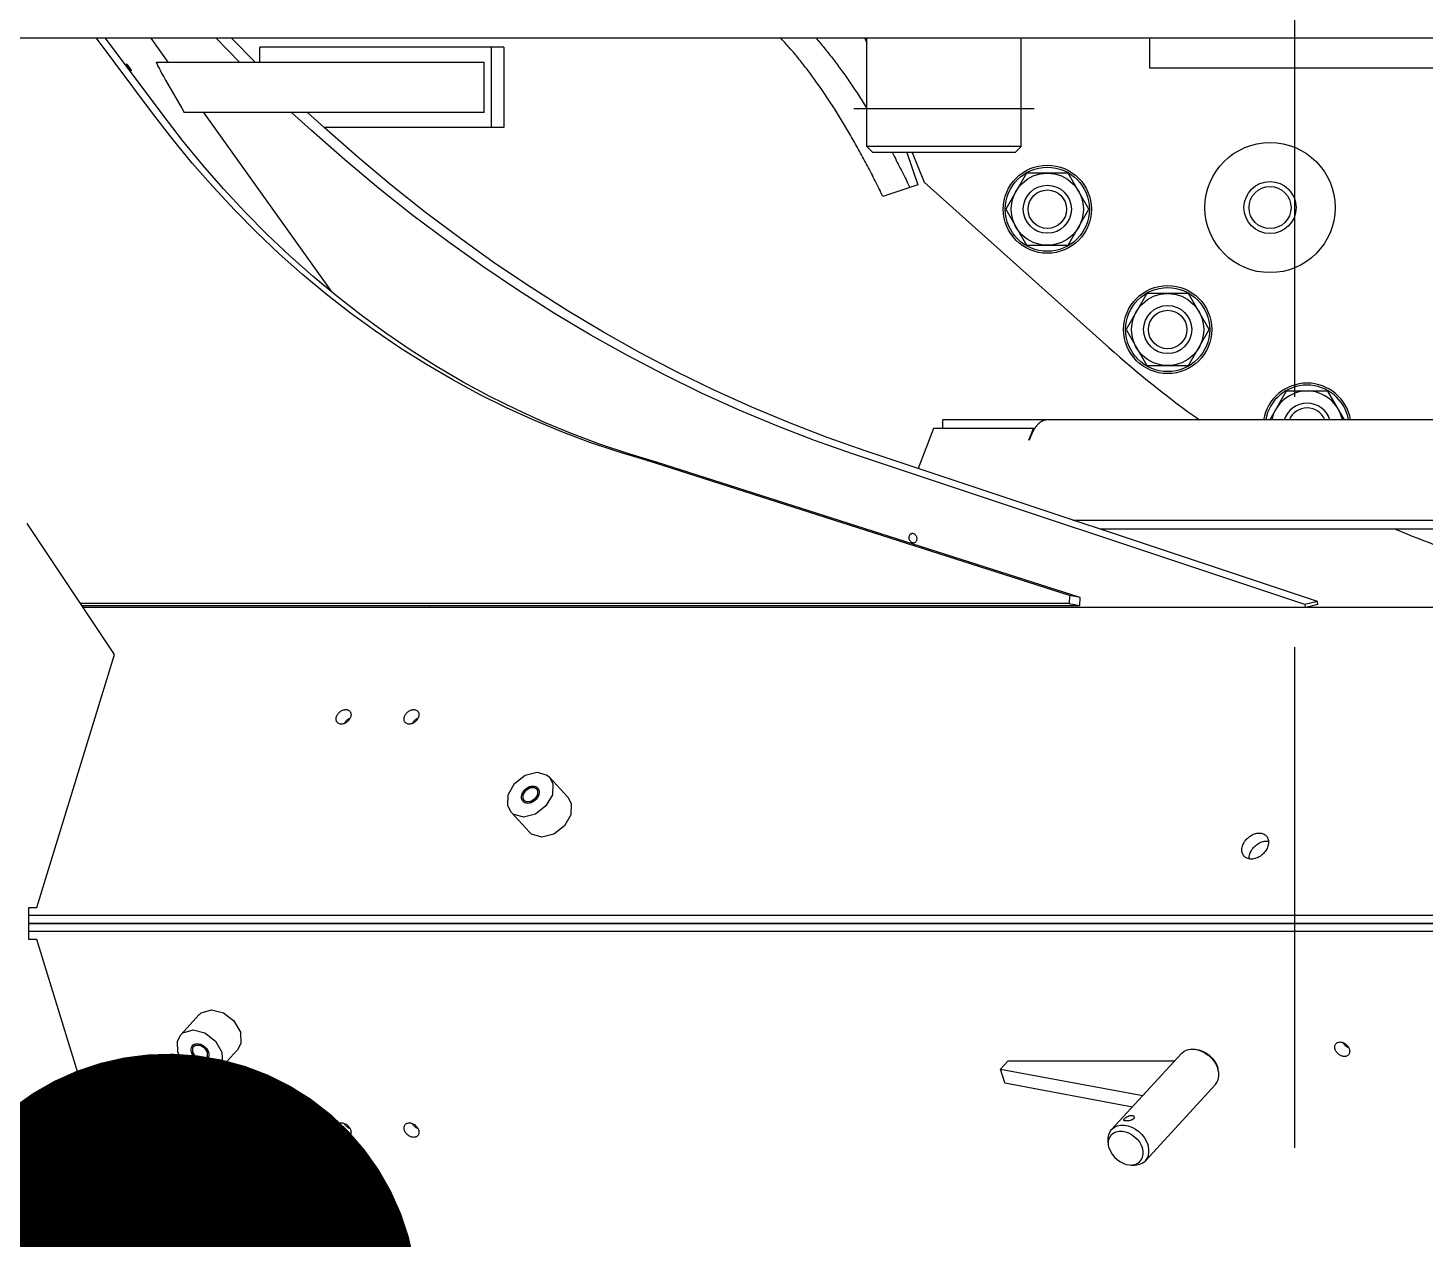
# Model space of a CAD drawing. Extents: x 1551 to 113148, y -1700 to 77018.
# Drawn here: x 13203 to 13900, y 22178 to 22783 of the extents above; entities that cross this region are included whole.
import ezdxf

# ---------------------------------------------------------------- set-up
doc = ezdxf.new("R2010")
doc.units = 0
doc.header["$LTSCALE"] = 500
doc.header["$MEASUREMENT"] = 0
doc.linetypes.add('CENTER', pattern=[3, 2.5, -0.25, 0, -0.25])
doc.linetypes.add('DASHED', pattern=[0.75, 0.5, -0.25])
doc.layers.get('0').update_dxf_attribs({"linetype": 'CONTINUOUS'})
doc.layers.add('M1CO1', color=1, linetype='CONTINUOUS')
doc.layers.add('SAFECO1', color=1, linetype='CONTINUOUS')
doc.styles.add('ROMANS', font='romans', dxfattribs={"height": 100})
doc.dimstyles.get("Standard").update_dxf_attribs({"dimtxt": 2, "dimasz": 2.5, "dimexe": 1, "dimexo": 1, "dimgap": 1, "dimtad": 1, "dimdsep": 46, "dimtxsty": 'ROMANS', "dimcen": 0, "dimclrd": 1, "dimclre": 1, "dimclrt": 2, "dimadec": 0, "dimazin": 0, "dimtfac": 1, "dimtmove": 2, "dimatfit": 3, "dimfxl": 1, "dimtvp": 100, "dimtolj": 1, "dimarcsym": 0})

# ---------------------------------------------------------------- blocks, each defined once
blk = doc.blocks.new('platform_top')
at = {"linetype": 'Continuous'}
for p, q in [((-9155.3, 3698.84), (-9114.13, 3564.68)), ((-9660.36, 3677.29), (-9662.19, 3677.29)), ((-9667.62, 3675.11), (-9702.5, 3637.11)), ((-9649.12, 3666.98), (-9648.96, 3665.15)), ((-9650.67, 3659.56), (-9685.55, 3621.56)), ((-9597.32, 3636.3), (-9661.11, 3648.19)), ((-9595.2, 3629.37), (-9666.23, 3642.61)), ((-9597.32, 3636.3), (-9595.2, 3629.37)), ((-9704.21, 3631.52), (-9704.17, 3631.16)), ((-9704.21, 3631.52), (-9704.16, 3630.91)), ((-9704.17, 3631.16), (-9703.78, 3629.33)), ((-9704.16, 3630.91), (-9704.12, 3630.57)), ((-9704.12, 3630.57), (-9703.75, 3628.83)), ((-9703.05, 3627.5), (-9703.78, 3629.33)), ((-9598.87, 3625.37), (-9595.2, 3629.37)), ((-9205.08, 3629.78), (-9214.26, 3619.78)), ((-9682.05, 3625.37), (-9598.87, 3625.37)), ((-9690.98, 3619.37), (-9691.59, 3619.37)), ((-9185.93, 3612.2), (-9195.1, 3602.2)), ((-9114.13, 3564.68), (-9110.08, 3564.68)), ((-9110.08, 3564.68), (-9110.08, 3548.68)), ((-9933.07, 3560.68), (-9110.08, 3560.68)), ((-10109.22, 3556.68), (-9110.08, 3556.68)), ((-9110.08, 3556.68), (-10109.22, 3556.68)), ((-9933.07, 3552.68), (-9110.08, 3552.68)), ((-9114.13, 3548.68), (-9152.9, 3422.31)), ((-9110.08, 3548.68), (-9114.13, 3548.68)), ((-9350.87, 3501.15), (-9360.05, 3511.15)), ((-9370.03, 3483.57), (-9379.2, 3493.57)), ((-9152.9, 3422.31), (-9109.2, 3356.88)), ((-9137.12, 3398.68), (-9977.22, 3398.68)), ((-9753.59, 3397.46), (-9748.3, 3398.68)), ((-9753.59, 3397.46), (-9753.45, 3395.98)), ((-9753.45, 3395.98), (-9747.14, 3397.43)), ((-9747.14, 3397.43), (-9747.25, 3398.68)), ((-9747.14, 3397.43), (-9521.4, 3322.13)), ((-9634.77, 3397.97), (-9634.99, 3393.99)), ((-9136.65, 3397.97), (-9634.77, 3397.97)), ((-9629.5, 3396.92), (-9634.77, 3397.97)), ((-9354.44, 3398.12), (-9354.64, 3397.97)), ((-9354.44, 3398.12), (-9332.49, 3398.15)), ((-9332.73, 3397.97), (-9332.49, 3398.15)), ((-9332.49, 3398.15), (-9332.35, 3397.97)), ((-9332.04, 3398.15), (-9332.28, 3397.97)), ((-9332.04, 3398.15), (-9310.02, 3398.18)), ((-9310.3, 3397.97), (-9310.02, 3398.18)), ((-9310.02, 3398.18), (-9309.87, 3397.97)), ((-9280.62, 3398.69), (-9295.09, 3398.69)), ((-9753.45, 3395.98), (-9527.71, 3320.69)), ((-9634.99, 3393.99), (-9629.72, 3392.94)), ((-9634.99, 3393.99), (-9424, 3326.51)), ((-9629.72, 3392.94), (-9629.5, 3396.92)), ((-9629.72, 3392.94), (-9418.73, 3325.46)), ((-9629.5, 3396.92), (-9135.95, 3396.92)), ((-9904.12, 3359.82), (-9645.03, 3359.82)), ((-9631.27, 3355.23), (-9903.78, 3355.23)), ((-9561.84, 3309.49), (-9554.11, 3329.49)), ((-9418.73, 3325.46), (-9424, 3326.51)), ((-9609.34, 3315.4), (-9611.62, 3309.49)), ((-9610.56, 3312.88), (-9609.59, 3315.4)), ((-9609.59, 3315.4), (-9609.34, 3315.4)), ((-9611.98, 3309.94), (-9611.62, 3309.49)), ((-9611.62, 3309.49), (-9561.84, 3309.49)), ((-9566.38, 3309.49), (-9566.38, 3305.2)), ((-9900.05, 3305.2), (-9566.38, 3305.2)), ((-9766.96, 3305.2), (-9758.68, 3290.86)), ((-9737.9, 3290.86), (-9729.62, 3305.2)), ((-9616.16, 3305.8), (-9616.16, 3305.2)), ((-9758.68, 3290.86), (-9737.9, 3290.86)), ((-9689.08, 3278.12), (-9699.47, 3260.12)), ((-9668.29, 3278.12), (-9689.08, 3278.12)), ((-9657.9, 3260.12), (-9668.29, 3278.12)), ((-9557.17, 3186.46), (-9649.29, 3269.04)), ((-9699.47, 3260.12), (-9689.08, 3242.12)), ((-9668.29, 3242.12), (-9657.9, 3260.12)), ((-9689.08, 3242.12), (-9668.29, 3242.12)), ((-9197.32, 3151.68), (-9261.37, 3241.45)), ((-9628.99, 3218.04), (-9639.38, 3200.04)), ((-9608.2, 3218.04), (-9628.99, 3218.04)), ((-9597.81, 3200.04), (-9608.2, 3218.04)), ((-9639.38, 3200.04), (-9628.99, 3182.04)), ((-9608.2, 3182.04), (-9597.81, 3200.04)), ((-9553.94, 3187.83), (-9536.49, 3193.69)), ((-9548.52, 3171.68), (-9553.94, 3187.83)), ((-9628.99, 3182.04), (-9608.2, 3182.04)), ((-9551.05, 3171.68), (-9557.17, 3186.46)), ((-9605.5, 3168.68), (-9602.5, 3171.68)), ((-9605.5, 3168.68), (-9605.5, 3114.68)), ((-9605.5, 3168.68), (-9528.5, 3168.68)), ((-9602.5, 3171.68), (-9531.5, 3171.68)), ((-9528.5, 3168.68), (-9531.5, 3171.68)), ((-9528.5, 3168.68), (-9528.5, 3114.68)), ((-9347.31, 3159.18), (-9257.32, 3159.18)), ((-9347.31, 3119.18), (-9347.31, 3159.18)), ((-9340.93, 3119.18), (-9340.93, 3159.18)), ((-9177.11, 3153.07), (-9148.38, 3114.68)), ((-9522, 3149.68), (-9611.96, 3149.68)), ((-9337.35, 3151.68), (-9187.64, 3151.68)), ((-9337.35, 3151.68), (-9337.35, 3126.68)), ((-9171.84, 3152.03), (-9143.9, 3114.68)), ((-10502, 3129.68), (-9669.85, 3129.68)), ((-9669.85, 3129.68), (-9669.85, 3114.68)), ((-9173.77, 3126.68), (-9337.35, 3126.68)), ((-9225.4, 3126.68), (-9225.4, 3119.18)), ((-9223.09, 3126.68), (-9211.29, 3114.68)), ((-9215.35, 3126.68), (-9203.55, 3114.68)), ((-9170.93, 3114.68), (-9179.49, 3126.68)), ((-9173.77, 3126.73), (-9173.77, 3126.68)), ((-9347.31, 3119.18), (-9225.4, 3119.18)), ((-10512, 3114.68), (-8205.31, 3114.68)), ((-9527.48, 3114.68), (-9528.5, 3117.15))]:
    blk.add_line(p, q, dxfattribs=at)
for points in [[(-9169.06, 3713.81), (-9163.63, 3712), (-9158.85, 3706.81), (-9155.3, 3698.84)], [(-9662.19, 3677.29), (-9663.08, 3677.25), (-9664.75, 3676.91), (-9666.22, 3676.25), (-9667.46, 3675.28), (-9667.62, 3675.11)], [(-9660.36, 3677.29), (-9661.11, 3677.26), (-9662.53, 3676.97), (-9663.78, 3676.4), (-9664.83, 3675.58), (-9665.64, 3674.53), (-9666.18, 3673.29), (-9666.43, 3671.89), (-9666.39, 3670.39), (-9666.05, 3668.83)], [(-9649.49, 3668.83), (-9650.1, 3670.39), (-9650.98, 3671.89), (-9652.09, 3673.29), (-9653.39, 3674.53), (-9654.84, 3675.58), (-9656.39, 3676.4), (-9657.99, 3676.97), (-9659.58, 3677.26), (-9660.36, 3677.29)], [(-9667.62, 3675.11), (-9668.41, 3674.04), (-9669.04, 3672.58), (-9669.34, 3670.93), (-9669.29, 3669.16), (-9668.9, 3667.33)], [(-9650.67, 3659.56), (-9650.84, 3659.38), (-9652.07, 3658.42), (-9653.55, 3657.75), (-9655.21, 3657.42), (-9657.01, 3657.42), (-9658.89, 3657.75), (-9660.77, 3658.42), (-9662.59, 3659.38), (-9664.3, 3660.62), (-9665.83, 3662.09), (-9667.14, 3663.73), (-9668.17, 3665.5), (-9668.9, 3667.33)], [(-9649.12, 3666.98), (-9649.11, 3665.78), (-9649.36, 3664.38), (-9649.9, 3663.13), (-9650.71, 3662.08), (-9651.76, 3661.26), (-9653.01, 3660.7), (-9654.43, 3660.41), (-9655.96, 3660.41), (-9657.55, 3660.7), (-9659.15, 3661.26), (-9660.7, 3662.08), (-9662.15, 3663.13), (-9663.45, 3664.38), (-9664.56, 3665.78), (-9665.44, 3667.28), (-9666.05, 3668.83)], [(-9648.96, 3665.15), (-9648.95, 3663.73), (-9649.25, 3662.09), (-9649.89, 3660.62), (-9650.67, 3659.56)], [(-9649.49, 3668.83), (-9649.15, 3667.28), (-9649.12, 3666.98)], [(-9298.41, 3656.7), (-9298.68, 3656.53), (-9298.97, 3656.39), (-9299.29, 3656.3), (-9299.63, 3656.23), (-9299.98, 3656.21), (-9300.34, 3656.22), (-9300.71, 3656.27), (-9301.09, 3656.36), (-9301.46, 3656.48), (-9301.84, 3656.64), (-9302.21, 3656.83), (-9302.56, 3657.04), (-9302.9, 3657.29), (-9303.22, 3657.57), (-9303.53, 3657.87), (-9303.8, 3658.18), (-9304.05, 3658.52), (-9304.27, 3658.87), (-9304.46, 3659.23), (-9304.61, 3659.59), (-9304.73, 3659.96), (-9304.82, 3660.33), (-9304.86, 3660.69), (-9304.87, 3661.04), (-9304.83, 3661.38), (-9304.76, 3661.7), (-9304.66, 3662.01), (-9304.51, 3662.29), (-9304.33, 3662.55), (-9304.23, 3662.67)], [(-9304.23, 3662.67), (-9304.12, 3662.78), (-9303.88, 3662.98)], [(-9303.88, 3662.98), (-9303.62, 3663.14), (-9303.32, 3663.28), (-9303, 3663.38), (-9302.67, 3663.44), (-9302.32, 3663.46), (-9301.95, 3663.45), (-9301.58, 3663.4), (-9301.21, 3663.31), (-9300.83, 3663.19), (-9300.45, 3663.04), (-9300.09, 3662.85), (-9299.73, 3662.63), (-9299.39, 3662.38), (-9299.07, 3662.1), (-9298.77, 3661.81), (-9298.49, 3661.49), (-9298.24, 3661.15), (-9298.02, 3660.8), (-9297.83, 3660.44), (-9297.68, 3660.08), (-9297.56, 3659.71), (-9297.48, 3659.35), (-9297.43, 3658.99), (-9297.43, 3658.64), (-9297.46, 3658.29), (-9297.53, 3657.97), (-9297.64, 3657.66), (-9297.78, 3657.38), (-9297.96, 3657.12), (-9298.06, 3657)], [(-9264.49, 3656.7), (-9264.76, 3656.53), (-9265.05, 3656.39), (-9265.37, 3656.3), (-9265.7, 3656.23), (-9266.05, 3656.21), (-9266.42, 3656.22), (-9266.79, 3656.27), (-9267.17, 3656.36), (-9267.54, 3656.48), (-9267.92, 3656.64), (-9268.28, 3656.83), (-9268.64, 3657.04), (-9268.98, 3657.29), (-9269.3, 3657.57), (-9269.6, 3657.87), (-9269.88, 3658.18), (-9270.13, 3658.52), (-9270.35, 3658.87), (-9270.54, 3659.23), (-9270.69, 3659.59), (-9270.81, 3659.96), (-9270.89, 3660.33), (-9270.94, 3660.69), (-9270.94, 3661.04), (-9270.91, 3661.38), (-9270.84, 3661.7), (-9270.73, 3662.01), (-9270.59, 3662.29), (-9270.41, 3662.55), (-9270.31, 3662.67)], [(-9270.31, 3662.67), (-9270.2, 3662.78), (-9269.96, 3662.98)], [(-9269.96, 3662.98), (-9269.69, 3663.14), (-9269.4, 3663.28), (-9269.08, 3663.38), (-9268.75, 3663.44), (-9268.4, 3663.46), (-9268.03, 3663.45), (-9267.66, 3663.4), (-9267.28, 3663.31), (-9266.91, 3663.19), (-9266.53, 3663.04), (-9266.17, 3662.85), (-9265.81, 3662.63), (-9265.47, 3662.38), (-9265.15, 3662.1), (-9264.84, 3661.81), (-9264.57, 3661.49), (-9264.32, 3661.15), (-9264.1, 3660.8), (-9263.91, 3660.44), (-9263.76, 3660.08), (-9263.64, 3659.71), (-9263.56, 3659.35), (-9263.51, 3658.99), (-9263.51, 3658.64), (-9263.54, 3658.29), (-9263.61, 3657.97), (-9263.72, 3657.66), (-9263.86, 3657.38), (-9264.04, 3657.12), (-9264.14, 3657)], [(-9661.73, 3654.16), (-9661.42, 3654.43), (-9661, 3654.67), (-9660.52, 3654.87), (-9659.98, 3655.02), (-9659.41, 3655.13), (-9658.85, 3655.21), (-9658.3, 3655.24), (-9657.81, 3655.24), (-9657.4, 3655.21), (-9657.07, 3655.13), (-9656.85, 3655.02), (-9656.74, 3654.87)], [(-9304.43, 3659.16), (-9304.13, 3659.04), (-9303.76, 3658.85), (-9303.4, 3658.63), (-9303.06, 3658.38), (-9302.74, 3658.1), (-9302.44, 3657.81), (-9302.16, 3657.49), (-9301.91, 3657.15), (-9301.69, 3656.8), (-9301.54, 3656.51)], [(-9298.06, 3657), (-9298.17, 3656.89), (-9298.41, 3656.7)], [(-9270.51, 3659.16), (-9270.2, 3659.04), (-9269.84, 3658.85), (-9269.48, 3658.63), (-9269.14, 3658.38), (-9268.82, 3658.1), (-9268.52, 3657.81), (-9268.24, 3657.49), (-9267.99, 3657.15), (-9267.77, 3656.8), (-9267.61, 3656.51)], [(-9264.14, 3657), (-9264.25, 3656.89), (-9264.49, 3656.7)], [(-9662, 3653.26), (-9662.03, 3653.55), (-9661.94, 3653.86), (-9661.73, 3654.16)], [(-9657.07, 3654.16), (-9657.38, 3653.86), (-9657.77, 3653.56), (-9658.22, 3653.25), (-9658.72, 3652.98), (-9659.26, 3652.76), (-9659.8, 3652.59), (-9660.32, 3652.51), (-9660.81, 3652.51), (-9661.24, 3652.59), (-9661.59, 3652.75), (-9661.85, 3652.98), (-9662, 3653.26)], [(-9656.74, 3654.87), (-9656.74, 3654.67), (-9656.85, 3654.44), (-9657.07, 3654.16)], [(-9702.5, 3637.11), (-9703.29, 3636.04), (-9703.92, 3634.58), (-9704.22, 3632.93), (-9704.21, 3631.52)], [(-9691.59, 3619.37), (-9692.46, 3619.41), (-9694.24, 3619.73), (-9696.02, 3620.36), (-9697.76, 3621.28), (-9699.38, 3622.46), (-9700.84, 3623.85), (-9702.08, 3625.42), (-9703.06, 3627.09), (-9703.75, 3628.83)], [(-9690.98, 3619.37), (-9691.89, 3619.42), (-9693.76, 3619.75), (-9695.64, 3620.42), (-9697.47, 3621.38), (-9699.18, 3622.62), (-9700.71, 3624.09), (-9702.02, 3625.73), (-9703.05, 3627.5)], [(-9206.53, 3620.99), (-9206.77, 3626.62), (-9205.07, 3629.77)], [(-9205.07, 3629.77), (-9204, 3630.74), (-9198.95, 3632.25), (-9192.97, 3630.74), (-9187.68, 3626.62), (-9184.48, 3620.99)], [(-9763.09, 3616.34), (-9763.36, 3616.17), (-9763.65, 3616.04), (-9763.97, 3615.94), (-9764.31, 3615.88), (-9764.66, 3615.85), (-9765.02, 3615.87), (-9765.39, 3615.92), (-9765.77, 3616), (-9766.14, 3616.12), (-9766.52, 3616.28), (-9766.89, 3616.47), (-9767.24, 3616.69), (-9767.58, 3616.94), (-9767.9, 3617.21), (-9768.21, 3617.51), (-9768.48, 3617.83), (-9768.73, 3618.16), (-9768.95, 3618.51), (-9769.14, 3618.87), (-9769.29, 3619.23), (-9769.41, 3619.6), (-9769.5, 3619.97), (-9769.54, 3620.33), (-9769.55, 3620.68), (-9769.51, 3621.02), (-9769.44, 3621.35), (-9769.34, 3621.65), (-9769.19, 3621.93), (-9769.01, 3622.19), (-9768.91, 3622.31)], [(-9768.91, 3622.31), (-9768.8, 3622.42), (-9768.56, 3622.62)], [(-9768.56, 3622.62), (-9768.3, 3622.79), (-9768, 3622.92), (-9767.68, 3623.02), (-9767.35, 3623.08), (-9767, 3623.11), (-9766.63, 3623.09), (-9766.26, 3623.04), (-9765.89, 3622.96), (-9765.51, 3622.84), (-9765.13, 3622.68), (-9764.77, 3622.49), (-9764.41, 3622.27), (-9764.07, 3622.02), (-9763.75, 3621.75), (-9763.45, 3621.45), (-9763.17, 3621.13), (-9762.92, 3620.8), (-9762.7, 3620.45), (-9762.51, 3620.09), (-9762.36, 3619.73), (-9762.24, 3619.36), (-9762.16, 3618.99), (-9762.11, 3618.63), (-9762.11, 3618.28), (-9762.14, 3617.94), (-9762.21, 3617.61), (-9762.32, 3617.31), (-9762.46, 3617.03), (-9762.64, 3616.77), (-9762.74, 3616.65)], [(-9685.55, 3621.56), (-9685.72, 3621.38), (-9686.95, 3620.42), (-9688.43, 3619.75), (-9690.09, 3619.42), (-9690.98, 3619.37)], [(-9185.94, 3612.21), (-9187.01, 3611.24), (-9192.06, 3609.73), (-9198.03, 3611.24), (-9203.33, 3615.36), (-9206.53, 3620.99)], [(-9199.74, 3620.99), (-9199.92, 3621.83), (-9199.93, 3622.64), (-9199.77, 3623.39), (-9199.44, 3624.05), (-9198.96, 3624.59), (-9198.36, 3624.99), (-9197.64, 3625.24), (-9196.83, 3625.32), (-9195.98, 3625.24), (-9195.11, 3625), (-9194.26, 3624.6), (-9193.44, 3624.05), (-9192.72, 3623.4), (-9192.1, 3622.66), (-9191.61, 3621.85), (-9191.26, 3620.99)], [(-9191.26, 3620.99), (-9191.09, 3620.15), (-9191.08, 3619.34), (-9191.24, 3618.6), (-9191.57, 3617.93), (-9192.04, 3617.39), (-9192.65, 3616.99), (-9193.37, 3616.75), (-9194.18, 3616.66), (-9195.03, 3616.74), (-9195.89, 3616.99), (-9196.75, 3617.39), (-9197.56, 3617.93), (-9198.29, 3618.58), (-9198.91, 3619.33), (-9199.4, 3620.14), (-9199.74, 3620.99)], [(-9199.11, 3620.99), (-9199.08, 3623.16), (-9198.62, 3623.86)], [(-9192.38, 3618.13), (-9193.32, 3617.49), (-9195.55, 3617.49), (-9197.76, 3618.83), (-9199.11, 3620.99)], [(-9198.62, 3623.86), (-9197.69, 3624.49), (-9195.46, 3624.49), (-9193.25, 3623.16), (-9191.9, 3620.99)], [(-9191.9, 3620.99), (-9191.92, 3618.83), (-9192.38, 3618.13)], [(-9184.48, 3620.99), (-9184.23, 3615.36), (-9185.94, 3612.21)], [(-9769.11, 3618.81), (-9768.81, 3618.68), (-9768.44, 3618.49), (-9768.08, 3618.27), (-9767.74, 3618.02), (-9767.42, 3617.75), (-9767.12, 3617.45), (-9766.84, 3617.13), (-9766.59, 3616.8), (-9766.37, 3616.45), (-9766.22, 3616.15)], [(-9762.74, 3616.65), (-9762.85, 3616.54), (-9763.09, 3616.34)], [(-9215.71, 3610.99), (-9215.95, 3616.62), (-9214.25, 3619.77)], [(-9195.12, 3602.21), (-9196.19, 3601.24), (-9201.24, 3599.73), (-9207.21, 3601.24), (-9212.51, 3605.36), (-9215.71, 3610.99)], [(-9727.92, 3512.96), (-9728, 3513.06), (-9728.3, 3513.44), (-9728.54, 3513.86), (-9728.74, 3514.31), (-9728.89, 3514.79), (-9729, 3515.29), (-9729.05, 3515.82), (-9729.05, 3516.35), (-9729, 3516.9), (-9728.9, 3517.46), (-9728.75, 3518.03), (-9728.55, 3518.6), (-9728.31, 3519.16), (-9728.02, 3519.72), (-9727.69, 3520.25), (-9727.32, 3520.78), (-9726.91, 3521.28), (-9726.46, 3521.76), (-9725.99, 3522.21), (-9725.49, 3522.63), (-9724.96, 3523.01), (-9724.41, 3523.36), (-9723.85, 3523.66)], [(-9719.43, 3524.44), (-9719.41, 3524.26), (-9719.41, 3523.71), (-9719.45, 3523.16), (-9719.55, 3522.6), (-9719.7, 3522.03), (-9719.9, 3521.47), (-9720.14, 3520.91), (-9720.43, 3520.35), (-9720.77, 3519.81), (-9721.14, 3519.29), (-9721.55, 3518.79), (-9721.99, 3518.31), (-9722.47, 3517.86), (-9722.97, 3517.44), (-9723.5, 3517.06), (-9724.04, 3516.71), (-9724.6, 3516.41)], [(-9723.85, 3523.66), (-9723.28, 3523.92), (-9722.7, 3524.14), (-9722.12, 3524.31), (-9721.54, 3524.43), (-9720.96, 3524.5), (-9720.4, 3524.53), (-9719.86, 3524.5), (-9719.33, 3524.43), (-9718.83, 3524.31), (-9718.35, 3524.14), (-9717.9, 3523.92), (-9717.49, 3523.66), (-9717.12, 3523.35), (-9716.87, 3523.1)], [(-9716.87, 3523.1), (-9716.78, 3523.01), (-9716.49, 3522.63), (-9716.24, 3522.21), (-9716.04, 3521.76), (-9715.89, 3521.28), (-9715.79, 3520.78), (-9715.74, 3520.25), (-9715.73, 3519.71), (-9715.78, 3519.16), (-9715.88, 3518.6), (-9716.03, 3518.04), (-9716.23, 3517.47), (-9716.48, 3516.9), (-9716.76, 3516.35), (-9717.09, 3515.81), (-9717.47, 3515.29), (-9717.88, 3514.78), (-9718.32, 3514.31), (-9718.8, 3513.86), (-9719.3, 3513.44), (-9719.83, 3513.06), (-9720.37, 3512.71), (-9720.93, 3512.41)], [(-9724.6, 3516.41), (-9725.18, 3516.15), (-9725.76, 3515.93), (-9726.34, 3515.76), (-9726.92, 3515.64), (-9727.49, 3515.56), (-9728.05, 3515.54), (-9728.6, 3515.56), (-9729.03, 3515.62)], [(-9720.93, 3512.41), (-9721.51, 3512.15), (-9722.08, 3511.93), (-9722.66, 3511.76), (-9723.24, 3511.64), (-9723.82, 3511.56), (-9724.38, 3511.54), (-9724.93, 3511.56), (-9725.45, 3511.64), (-9725.96, 3511.76), (-9726.44, 3511.93), (-9726.88, 3512.15), (-9727.29, 3512.41), (-9727.67, 3512.71), (-9727.92, 3512.96)], [(-9380.65, 3502.36), (-9377.45, 3507.99), (-9372.16, 3512.11), (-9366.18, 3513.62), (-9361.13, 3512.11), (-9360.06, 3511.14)], [(-9379.19, 3493.58), (-9380.9, 3496.73), (-9380.65, 3502.36)], [(-9371.47, 3492.36), (-9368.27, 3497.99), (-9362.98, 3502.11), (-9357, 3503.62), (-9351.95, 3502.11), (-9350.88, 3501.14)], [(-9364.69, 3492.36), (-9364.35, 3493.2), (-9363.86, 3494.01), (-9363.25, 3494.76), (-9362.51, 3495.42), (-9361.71, 3495.96), (-9360.85, 3496.36), (-9359.99, 3496.6), (-9359.12, 3496.69), (-9358.32, 3496.61), (-9357.61, 3496.36), (-9357, 3495.97), (-9356.51, 3495.42), (-9356.19, 3494.77), (-9356.02, 3494.02), (-9356.03, 3493.22), (-9356.21, 3492.36)], [(-9364.05, 3492.36), (-9362.7, 3494.52), (-9360.49, 3495.86), (-9358.26, 3495.86), (-9357.33, 3495.22)], [(-9357.33, 3495.22), (-9356.87, 3494.52), (-9356.84, 3492.36)], [(-9350.88, 3501.14), (-9349.18, 3497.99), (-9349.42, 3492.36)], [(-9370.01, 3483.58), (-9371.72, 3486.73), (-9371.47, 3492.36)], [(-9349.42, 3492.36), (-9352.62, 3486.73), (-9357.92, 3482.61), (-9363.89, 3481.1), (-9368.94, 3482.61), (-9370.01, 3483.58)], [(-9356.21, 3492.36), (-9356.55, 3491.52), (-9357.03, 3490.71), (-9357.65, 3489.96), (-9358.39, 3489.3), (-9359.19, 3488.76), (-9360.04, 3488.36), (-9360.91, 3488.12), (-9361.77, 3488.03), (-9362.57, 3488.11), (-9363.29, 3488.36), (-9363.9, 3488.75), (-9364.38, 3489.3), (-9364.71, 3489.95), (-9364.87, 3490.7), (-9364.87, 3491.5), (-9364.69, 3492.36)], [(-9363.57, 3489.5), (-9364.03, 3490.2), (-9364.05, 3492.36)], [(-9356.84, 3492.36), (-9358.19, 3490.2), (-9360.41, 3488.86), (-9362.63, 3488.86), (-9363.57, 3489.5)], [(-9304.23, 3450.68), (-9304.27, 3450.72), (-9304.46, 3450.97), (-9304.61, 3451.25), (-9304.73, 3451.55), (-9304.81, 3451.86), (-9304.86, 3452.2), (-9304.87, 3452.55), (-9304.83, 3452.91), (-9304.77, 3453.27), (-9304.66, 3453.64), (-9304.52, 3454.01), (-9304.34, 3454.37), (-9304.13, 3454.72), (-9303.89, 3455.06), (-9303.62, 3455.38), (-9303.33, 3455.69), (-9303.01, 3455.97), (-9302.68, 3456.23), (-9302.32, 3456.46), (-9301.96, 3456.66)], [(-9304, 3454.37), (-9304.37, 3454.21), (-9304.43, 3454.19)], [(-9301.54, 3456.84), (-9301.63, 3456.67), (-9301.83, 3456.31), (-9302.08, 3455.97), (-9302.34, 3455.65), (-9302.64, 3455.34), (-9302.95, 3455.06), (-9303.29, 3454.8), (-9303.64, 3454.57), (-9304, 3454.37)], [(-9301.96, 3456.66), (-9301.59, 3456.82), (-9301.21, 3456.96), (-9300.84, 3457.06), (-9300.46, 3457.12), (-9300.1, 3457.14), (-9299.74, 3457.13), (-9299.4, 3457.08), (-9299.08, 3456.99), (-9298.78, 3456.87), (-9298.5, 3456.72), (-9298.25, 3456.53), (-9298.06, 3456.35)], [(-9298.06, 3456.35), (-9298.03, 3456.31), (-9297.84, 3456.06), (-9297.68, 3455.78), (-9297.56, 3455.49), (-9297.48, 3455.17), (-9297.43, 3454.83), (-9297.43, 3454.48), (-9297.46, 3454.12), (-9297.53, 3453.76), (-9297.63, 3453.39), (-9297.78, 3453.03), (-9297.95, 3452.67), (-9298.16, 3452.32), (-9298.4, 3451.97), (-9298.67, 3451.65), (-9298.97, 3451.34), (-9299.28, 3451.06), (-9299.62, 3450.8), (-9299.97, 3450.57), (-9300.33, 3450.37)], [(-9270.31, 3450.68), (-9270.35, 3450.72), (-9270.53, 3450.97), (-9270.69, 3451.25), (-9270.81, 3451.55), (-9270.89, 3451.86), (-9270.94, 3452.2), (-9270.94, 3452.55), (-9270.91, 3452.91), (-9270.84, 3453.27), (-9270.74, 3453.64), (-9270.59, 3454.01), (-9270.42, 3454.37), (-9270.21, 3454.72), (-9269.97, 3455.06), (-9269.7, 3455.38), (-9269.4, 3455.69), (-9269.09, 3455.97), (-9268.75, 3456.23), (-9268.4, 3456.46), (-9268.04, 3456.66)], [(-9270.08, 3454.37), (-9270.45, 3454.21), (-9270.5, 3454.19)], [(-9267.62, 3456.84), (-9267.7, 3456.67), (-9267.91, 3456.31), (-9268.15, 3455.97), (-9268.42, 3455.65), (-9268.72, 3455.34), (-9269.03, 3455.06), (-9269.37, 3454.8), (-9269.72, 3454.57), (-9270.08, 3454.37)], [(-9268.04, 3456.66), (-9267.67, 3456.82), (-9267.29, 3456.96), (-9266.91, 3457.06), (-9266.54, 3457.12), (-9266.18, 3457.14), (-9265.82, 3457.13), (-9265.48, 3457.08), (-9265.16, 3456.99), (-9264.85, 3456.87), (-9264.57, 3456.72), (-9264.32, 3456.53), (-9264.14, 3456.35)], [(-9264.14, 3456.35), (-9264.1, 3456.31), (-9263.91, 3456.06), (-9263.76, 3455.78), (-9263.64, 3455.49), (-9263.56, 3455.17), (-9263.51, 3454.83), (-9263.51, 3454.48), (-9263.54, 3454.12), (-9263.61, 3453.76), (-9263.71, 3453.39), (-9263.86, 3453.03), (-9264.03, 3452.67), (-9264.24, 3452.32), (-9264.48, 3451.97), (-9264.75, 3451.65), (-9265.04, 3451.34), (-9265.36, 3451.06), (-9265.7, 3450.8), (-9266.05, 3450.57), (-9266.41, 3450.37)], [(-9300.33, 3450.37), (-9300.7, 3450.21), (-9301.08, 3450.07), (-9301.46, 3449.98), (-9301.83, 3449.91), (-9302.19, 3449.89), (-9302.55, 3449.9), (-9302.89, 3449.95), (-9303.22, 3450.04), (-9303.52, 3450.16), (-9303.8, 3450.32), (-9304.05, 3450.51), (-9304.23, 3450.68)], [(-9266.41, 3450.37), (-9266.78, 3450.21), (-9267.16, 3450.07), (-9267.54, 3449.98), (-9267.91, 3449.91), (-9268.27, 3449.89), (-9268.63, 3449.9), (-9268.97, 3449.95), (-9269.29, 3450.04), (-9269.6, 3450.16), (-9269.88, 3450.32), (-9270.13, 3450.51), (-9270.31, 3450.68)], [(-9295.09, 3398.69), (-9295.42, 3398.69), (-9295.76, 3398.69), (-9296.12, 3398.69), (-9296.49, 3398.68), (-9296.88, 3398.68), (-9297.28, 3398.68), (-9297.69, 3398.68), (-9298.12, 3398.68)], [(-9278.78, 3398.68), (-9278.92, 3398.68), (-9279.09, 3398.68), (-9279.29, 3398.68), (-9279.51, 3398.68), (-9279.76, 3398.69), (-9280.03, 3398.69), (-9280.31, 3398.69), (-9280.62, 3398.69)], [(-9553.4, 3364.28), (-9553.41, 3364.56), (-9553.4, 3364.84), (-9553.36, 3365.11), (-9553.3, 3365.37), (-9553.21, 3365.62), (-9553.1, 3365.84), (-9552.97, 3366.05), (-9552.81, 3366.23), (-9552.65, 3366.39), (-9552.46, 3366.51), (-9552.26, 3366.61), (-9552.05, 3366.68)], [(-9550.95, 3361.88), (-9551.17, 3361.85), (-9551.39, 3361.85), (-9551.61, 3361.88), (-9551.83, 3361.95), (-9552.04, 3362.05), (-9552.25, 3362.17), (-9552.45, 3362.33), (-9552.64, 3362.51), (-9552.81, 3362.72), (-9552.96, 3362.94), (-9553.09, 3363.19), (-9553.2, 3363.45), (-9553.29, 3363.72), (-9553.36, 3364), (-9553.4, 3364.28)], [(-9552.05, 3366.68), (-9551.84, 3366.71), (-9551.62, 3366.71), (-9551.4, 3366.67), (-9551.18, 3366.61), (-9550.96, 3366.51), (-9550.75, 3366.39), (-9550.55, 3366.23), (-9550.37, 3366.05), (-9550.2, 3365.84), (-9550.04, 3365.62), (-9549.91, 3365.37), (-9549.8, 3365.11), (-9549.71, 3364.84), (-9549.65, 3364.56), (-9549.61, 3364.28)], [(-9549.61, 3364.28), (-9549.59, 3364), (-9549.61, 3363.72), (-9549.64, 3363.45), (-9549.71, 3363.19), (-9549.8, 3362.94), (-9549.91, 3362.72), (-9550.04, 3362.51), (-9550.19, 3362.33), (-9550.36, 3362.17), (-9550.54, 3362.05), (-9550.74, 3361.95), (-9550.95, 3361.88)], [(-9527.71, 3320.69), (-9508.72, 3314.03), (-9489.82, 3306.77), (-9471.01, 3298.89), (-9452.31, 3290.41), (-9433.74, 3281.34), (-9415.3, 3271.67), (-9397.01, 3261.42), (-9378.88, 3250.6), (-9360.92, 3239.2), (-9343.14, 3227.24), (-9325.57, 3214.72), (-9308.2, 3201.66), (-9291.05, 3188.07), (-9274.13, 3173.95), (-9257.46, 3159.3), (-9249.19, 3151.68)], [(-9521.4, 3322.13), (-9502.41, 3315.48), (-9483.51, 3308.21), (-9464.7, 3300.34), (-9446, 3291.86), (-9427.43, 3282.79), (-9408.99, 3273.12), (-9390.7, 3262.87), (-9372.57, 3252.04), (-9354.61, 3240.65), (-9336.83, 3228.68), (-9319.25, 3216.17), (-9301.88, 3203.11), (-9284.74, 3189.52), (-9267.82, 3175.39), (-9251.15, 3160.75), (-9241.31, 3151.68)], [(-9424, 3326.51), (-9409.66, 3322.25), (-9395.47, 3317.48), (-9381.42, 3312.23), (-9367.55, 3306.48), (-9353.84, 3300.25), (-9340.33, 3293.54), (-9327.02, 3286.35), (-9313.92, 3278.69), (-9301.04, 3270.58), (-9288.4, 3262), (-9276, 3252.98), (-9263.86, 3243.52), (-9251.98, 3233.63), (-9240.38, 3223.32), (-9229.06, 3212.59), (-9218.04, 3201.46), (-9207.33, 3189.93), (-9196.93, 3178.02), (-9186.85, 3165.73), (-9177.11, 3153.07)], [(-9418.73, 3325.46), (-9404.39, 3321.2), (-9390.2, 3316.44), (-9376.15, 3311.18), (-9362.28, 3305.44), (-9348.57, 3299.2), (-9335.06, 3292.49), (-9321.75, 3285.3), (-9308.65, 3277.65), (-9295.77, 3269.53), (-9283.13, 3260.96), (-9270.73, 3251.94), (-9258.59, 3242.48), (-9246.71, 3232.59), (-9235.11, 3222.27), (-9223.79, 3211.55), (-9212.77, 3200.41), (-9202.06, 3188.88), (-9191.66, 3176.97), (-9181.58, 3164.68), (-9171.84, 3152.03)], [(-9618.7, 3305.2), (-9618.59, 3305.21), (-9618.48, 3305.21), (-9618.37, 3305.21), (-9618.26, 3305.22), (-9618.15, 3305.23), (-9618.04, 3305.24), (-9617.93, 3305.26), (-9617.82, 3305.27), (-9617.72, 3305.29), (-9617.61, 3305.31), (-9617.5, 3305.34), (-9617.39, 3305.36), (-9617.28, 3305.39), (-9617.17, 3305.42), (-9617.07, 3305.45), (-9616.96, 3305.48), (-9616.85, 3305.52), (-9616.74, 3305.56), (-9616.64, 3305.6), (-9616.53, 3305.64), (-9616.42, 3305.68), (-9616.32, 3305.73), (-9616.21, 3305.78), (-9616.1, 3305.83), (-9616, 3305.88), (-9615.89, 3305.94), (-9615.79, 3305.99), (-9615.68, 3306.05), (-9615.58, 3306.11), (-9615.48, 3306.18), (-9615.37, 3306.24), (-9615.27, 3306.31), (-9615.17, 3306.38), (-9615.06, 3306.45), (-9614.96, 3306.52), (-9614.86, 3306.6), (-9614.76, 3306.68), (-9614.66, 3306.76), (-9614.56, 3306.84), (-9614.46, 3306.92), (-9614.36, 3307.01), (-9614.26, 3307.1), (-9614.17, 3307.19), (-9614.07, 3307.28), (-9613.97, 3307.37), (-9613.88, 3307.47), (-9613.78, 3307.56), (-9613.69, 3307.66), (-9613.59, 3307.76), (-9613.5, 3307.87), (-9613.4, 3307.97), (-9613.31, 3308.08), (-9613.22, 3308.19), (-9613.13, 3308.3), (-9613.04, 3308.41), (-9612.95, 3308.52), (-9612.86, 3308.64), (-9612.77, 3308.76), (-9612.68, 3308.88), (-9612.6, 3309), (-9612.51, 3309.12), (-9612.42, 3309.25), (-9612.34, 3309.37), (-9612.26, 3309.5), (-9612.17, 3309.63), (-9612.09, 3309.76), (-9612.01, 3309.9)], [(-9612.01, 3309.9), (-9611.93, 3310.03), (-9611.85, 3310.17), (-9611.77, 3310.3), (-9611.69, 3310.44), (-9611.61, 3310.59), (-9611.54, 3310.73), (-9611.46, 3310.87), (-9611.39, 3311.02), (-9611.31, 3311.17), (-9611.24, 3311.31), (-9611.17, 3311.46), (-9611.09, 3311.62), (-9611.02, 3311.77), (-9610.95, 3311.92), (-9610.89, 3312.08), (-9610.82, 3312.24), (-9610.75, 3312.4), (-9610.69, 3312.56), (-9610.62, 3312.72), (-9610.56, 3312.88)], [(-9541.07, 3171.68), (-9541.23, 3171.97), (-9541.72, 3172.9), (-9542.21, 3173.83), (-9542.71, 3174.77), (-9543.2, 3175.7), (-9543.68, 3176.64), (-9544.17, 3177.59), (-9544.66, 3178.54), (-9545.14, 3179.49), (-9545.63, 3180.44), (-9546.11, 3181.4), (-9546.6, 3182.36), (-9547.08, 3183.32), (-9547.56, 3184.29), (-9548.04, 3185.26), (-9548.52, 3186.23), (-9548.99, 3187.21), (-9549.47, 3188.19), (-9549.94, 3189.17)], [(-9536.49, 3193.69), (-9536.02, 3192.71), (-9535.54, 3191.73), (-9535.07, 3190.76), (-9534.59, 3189.79), (-9534.11, 3188.82), (-9533.64, 3187.86), (-9533.16, 3186.9), (-9532.68, 3185.94), (-9532.19, 3184.99), (-9531.71, 3184.04), (-9531.23, 3183.09), (-9530.74, 3182.15), (-9530.26, 3181.21), (-9529.77, 3180.27), (-9529.28, 3179.34), (-9528.8, 3178.41), (-9528.31, 3177.48), (-9527.82, 3176.56), (-9527.33, 3175.64), (-9526.83, 3174.72), (-9526.34, 3173.81), (-9525.85, 3172.9), (-9525.35, 3172), (-9524.86, 3171.1), (-9524.36, 3170.2), (-9523.87, 3169.3), (-9523.37, 3168.41), (-9522.87, 3167.53), (-9522.37, 3166.64), (-9521.87, 3165.76), (-9521.37, 3164.89), (-9520.87, 3164.02), (-9520.37, 3163.15), (-9519.87, 3162.29), (-9519.37, 3161.43), (-9518.86, 3160.57), (-9518.36, 3159.72), (-9517.85, 3158.87), (-9517.35, 3158.03), (-9516.84, 3157.19), (-9516.34, 3156.36), (-9515.83, 3155.53), (-9515.33, 3154.7), (-9514.82, 3153.88), (-9514.31, 3153.06), (-9513.8, 3152.25), (-9513.29, 3151.44), (-9512.78, 3150.63), (-9512.27, 3149.83), (-9511.77, 3149.03), (-9511.26, 3148.24), (-9510.74, 3147.45), (-9510.23, 3146.67), (-9509.72, 3145.89), (-9509.21, 3145.12), (-9508.7, 3144.35), (-9508.19, 3143.58), (-9507.68, 3142.82), (-9507.17, 3142.07), (-9506.65, 3141.32), (-9506.14, 3140.57), (-9505.63, 3139.83), (-9505.12, 3139.09), (-9504.6, 3138.36), (-9504.09, 3137.63), (-9503.58, 3136.91), (-9503.06, 3136.19), (-9502.55, 3135.48), (-9502.04, 3134.77), (-9501.52, 3134.07), (-9501.01, 3133.37), (-9500.5, 3132.68), (-9499.99, 3131.99), (-9499.47, 3131.31), (-9498.96, 3130.63), (-9498.45, 3129.96), (-9497.93, 3129.29), (-9497.42, 3128.63), (-9496.91, 3127.97), (-9496.4, 3127.32), (-9495.89, 3126.67), (-9495.37, 3126.03), (-9494.86, 3125.39), (-9494.35, 3124.76), (-9493.84, 3124.13), (-9493.33, 3123.51), (-9492.82, 3122.9), (-9492.31, 3122.29), (-9491.8, 3121.68), (-9491.29, 3121.08), (-9490.78, 3120.49), (-9490.27, 3119.9), (-9489.76, 3119.32), (-9489.25, 3118.74), (-9488.75, 3118.17), (-9488.24, 3117.6), (-9487.73, 3117.04), (-9487.22, 3116.48), (-9486.72, 3115.93), (-9486.21, 3115.39), (-9485.71, 3114.85), (-9485.55, 3114.68)], [(-9503.11, 3114.68), (-9503.6, 3115.25), (-9504.11, 3115.84), (-9504.62, 3116.43), (-9505.13, 3117.03), (-9505.64, 3117.63), (-9506.15, 3118.24), (-9506.66, 3118.86), (-9507.17, 3119.48), (-9507.68, 3120.1), (-9508.2, 3120.73), (-9508.71, 3121.37), (-9509.22, 3122.01), (-9509.73, 3122.65), (-9510.24, 3123.31), (-9510.76, 3123.96), (-9511.27, 3124.62), (-9511.78, 3125.29), (-9512.3, 3125.96), (-9512.81, 3126.64), (-9513.32, 3127.32), (-9513.84, 3128.01), (-9514.35, 3128.7), (-9514.86, 3129.4), (-9515.38, 3130.1), (-9515.89, 3130.81), (-9516.4, 3131.52), (-9516.92, 3132.24), (-9517.43, 3132.96), (-9517.95, 3133.69), (-9518.46, 3134.42), (-9518.97, 3135.16), (-9519.49, 3135.9), (-9520, 3136.65), (-9520.51, 3137.4), (-9521.03, 3138.16), (-9521.54, 3138.92), (-9522.05, 3139.68), (-9522.56, 3140.45), (-9523.08, 3141.23), (-9523.59, 3142.01), (-9524.1, 3142.79), (-9524.61, 3143.58), (-9525.12, 3144.37), (-9525.63, 3145.17), (-9526.15, 3145.97), (-9526.66, 3146.78), (-9527.17, 3147.59), (-9527.67, 3148.4), (-9528.18, 3149.22), (-9528.5, 3149.74)], [(-9161.41, 3130.94), (-9161.41, 3130.93), (-9161.41, 3130.9), (-9161.4, 3130.84), (-9161.36, 3130.76), (-9161.31, 3130.65)], [(-9159.01, 3127.93), (-9159.08, 3128.05), (-9159.16, 3128.19), (-9159.26, 3128.35), (-9159.38, 3128.52), (-9159.5, 3128.7), (-9159.63, 3128.89), (-9159.78, 3129.09), (-9159.92, 3129.29), (-9160.07, 3129.49), (-9160.23, 3129.68), (-9160.38, 3129.87), (-9160.52, 3130.05), (-9160.67, 3130.22), (-9160.8, 3130.38), (-9160.93, 3130.52), (-9161.04, 3130.65), (-9161.14, 3130.75), (-9161.23, 3130.83), (-9161.3, 3130.89), (-9161.36, 3130.93), (-9161.39, 3130.94), (-9161.41, 3130.94)], [(-9161.31, 3130.65), (-9161.24, 3130.53), (-9161.15, 3130.39), (-9161.05, 3130.23), (-9160.94, 3130.06), (-9160.82, 3129.88), (-9160.68, 3129.69), (-9160.54, 3129.5), (-9160.39, 3129.3), (-9160.24, 3129.1), (-9160.09, 3128.9), (-9159.94, 3128.71), (-9159.79, 3128.53), (-9159.65, 3128.36), (-9159.52, 3128.2), (-9159.39, 3128.06), (-9159.28, 3127.94), (-9159.17, 3127.83), (-9159.09, 3127.75), (-9159.02, 3127.69), (-9158.96, 3127.65), (-9158.92, 3127.64), (-9158.91, 3127.64)], [(-9158.91, 3127.64), (-9158.9, 3127.65), (-9158.9, 3127.69), (-9158.92, 3127.75), (-9158.96, 3127.83), (-9159.01, 3127.93)]]:
    blk.add_lwpolyline(points, dxfattribs=at)
for centre, radius in [((-9678.68, 3260.12), 22), ((-9678.68, 3260.12), 21), ((-9678.68, 3260.12), 18), ((-9678.68, 3260.12), 12), ((-9678.68, 3260.12), 9.6), ((-9729.79, 3199.22), 32.5), ((-9618.6, 3200.04), 22), ((-9618.6, 3200.04), 21), ((-9618.6, 3200.04), 18), ((-9729.78, 3199.22), 13), ((-9729.79, 3199.22), 10.5), ((-9618.6, 3200.04), 12), ((-9618.6, 3200.04), 9.6)]:
    blk.add_circle(centre, radius, dxfattribs=at)
for centre, radius, start, end in [((-9992.04, 2886.68), 513.5, 67.13248, 77.82503), ((-9748.29, 3308.86), 22, 189.6118, 350.3859), ((-9748.29, 3308.86), 21, 190.0718, 349.92257), ((-9748.29, 3308.86), 18, 191.75677, 348.24323), ((-9748.29, 3308.86), 12, 197.85949, 342.14051), ((-9748.29, 3308.86), 9.6, 202.41553, 202.45472), ((-9748.29, 3308.86), 9.6, 202.45472, 337.44332), ((-9748.29, 3308.86), 9.6, 337.44332, 337.58699), ((-9992.04, 2886.68), 513.5, 48.12641, 54.59239)]:
    blk.add_arc(centre, radius, start, end, dxfattribs=at)
for centre, major_axis, start_param, end_param in [((-9196.32, 3123.89), (-219.22, 380.9), -1.56808, -1.525838), ((-9178.77, 3135.34), (-4.98, 8.66), 3.226022, 4.715105)]:
    blk.add_ellipse(centre, major_axis=major_axis, ratio=0.048706, start_param=start_param, end_param=end_param, dxfattribs=at)
blk = doc.blocks.new('DOT')
at = {"layer": 'SAFECO1', "color": 0, "linetype": 'ByBlock'}
blk.add_line((-0.5, 0), (-1, 0), dxfattribs=at)
at = {"layer": 'SAFECO1', "color": 0, "linetype": 'ByBlock', "const_width": 0.5}
blk.add_lwpolyline([(-0.25, 0, 1), (0.25, 0, 1)], format="xyb", close=True, dxfattribs=at)

msp = doc.modelspace()

# ---------------------------------------------------------------- linework, layer by layer
at = {"linetype": 'DASHED'}
msp.add_line((13835.105, 21848.758), (13835.105, 31448.758), dxfattribs=at)

# ---------------------------------------------------------------- block references
at = {"linetype": 'CENTER', "rotation": 180}
msp.add_blockref('platform_top', (4092.981, 25892.444), dxfattribs=at)

# ---------------------------------------------------------------- leaders
at = {"layer": 'M1CO1', "linetype": 'Continuous'}
msp.add_leader([(13272.394, 22145.754), (11039.49, 20389.102)], dimstyle='Standard', override={"dimasz": 250, "dimgap": 100, "dimtad": 0, "dimldrblk": 'DOT'}, dxfattribs=at)

doc.saveas('drawing.dxf')
